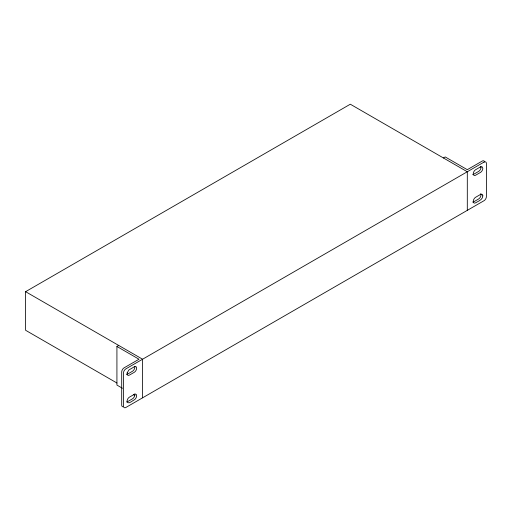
<?xml version="1.0" encoding="UTF-8"?>
<svg xmlns="http://www.w3.org/2000/svg" width="512" height="512" viewBox="0 0 512 512"><rect width="100%" height="100%" fill="white"/><g stroke="black" fill="none" stroke-linecap="round" stroke-linejoin="round"><path stroke-width="0.77" d="M116.979 383.034L25.6 330.278L25.6 291.68L350.31 104.211L467.302 171.757L467.302 210.349M122.445 388.256L116.922 385.069L116.922 346.47L118.714 345.44M443.424 157.971L445.216 156.934L467.302 169.69L482.221 161.069A3.379 1.952 -60 0 1 484.525 161.786M25.6 291.68L142.592 359.226L142.592 397.818M116.922 346.47L139.008 359.226L124.09 367.84A3.379 1.952 -60 0 0 121.702 371.974L121.702 405.056A3.379 1.952 -60 0 0 122.893 406.758M133.491 394.63L134.867 395.43M472.666 174.49A3.379 1.952 -60 0 0 473.862 174.17L478.637 171.411A3.379 1.952 -60 0 0 480.941 166.611M472.666 202.061A3.379 1.952 -60 0 0 473.862 201.741L478.637 198.982A3.379 1.952 -60 0 0 480.704 193.651M126.477 401.926A3.379 1.952 -60 0 0 127.674 401.606L132.448 398.854A3.379 1.952 -60 0 0 134.752 394.048M126.477 374.362A3.379 1.952 -60 0 0 127.674 374.042L132.448 371.283A3.379 1.952 -60 0 0 134.752 366.483M127.155 372.934L127.072 373.696A3.379 1.952 -60 0 0 129.459 375.072L134.24 372.32A3.379 1.952 -60 0 0 136.627 368.179A3.379 1.952 -60 0 0 134.24 366.803L128.845 370.01L127.155 372.934M482.816 195.878C482.714 199.744 478.387 201.146 475.654 202.771A3.379 1.952 -60 0 1 473.267 201.395A3.379 1.952 -60 0 1 475.654 197.261L480.429 194.502A3.379 1.952 -60 0 1 482.816 195.878M484.013 162.106L125.875 368.87A3.379 1.952 -60 0 0 123.488 373.005L123.488 406.093A3.379 1.952 -60 0 0 125.875 407.469L484.013 200.704A3.379 1.952 -60 0 0 486.4 196.57L486.4 163.482A3.379 1.952 -60 0 0 484.013 162.106M480.429 166.931L475.654 169.69A3.379 1.952 -60 0 0 473.267 173.824A3.379 1.952 -60 0 0 475.654 175.2L480.429 172.448A3.379 1.952 -60 0 0 482.816 168.307L482.118 166.765L480.429 166.931M134.24 394.374L129.459 397.126A3.379 1.952 -60 0 0 127.072 401.267C127.68 405.37 132.621 400.474 134.24 399.885A3.379 1.952 -60 0 0 136.627 395.75A3.379 1.952 -60 0 0 134.24 394.374"/></g></svg>
